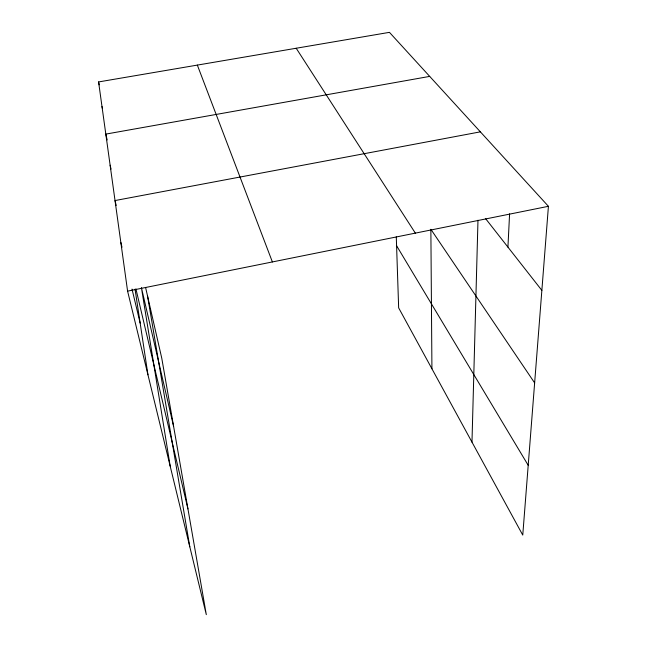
<?xml version="1.0" encoding="UTF-8"?>
<svg xmlns="http://www.w3.org/2000/svg" width="647" height="647" viewBox="0 0 647 647"><rect width="100%" height="100%" fill="white"/><g stroke="black" fill="none" stroke-linecap="round" stroke-linejoin="round"><path stroke-width="0.97" d="M471.978 442.119L477.979 220.231M507.927 247.105L509.593 213.825M145.567 287.389L161.758 358.171L206.312 614.65L127.588 291.126L98.579 81.934L389.445 32.35L548.421 206.304L522.76 535.101L398.657 307.867L396.287 236.867M127.588 291.126L548.421 206.304M480.373 131.842L115.029 200.554L116.193 205.463M429.697 76.395L105.809 134.107L107.167 139.954M485.687 218.743L541.862 290.39M534.64 382.911L430.862 229.273L431.929 368.79M296.205 48.25L415.35 233.13M396.579 245.723L528.203 465.298M197.343 65.096L272.387 261.946M120.835 242.407L122 247.267M132.004 289.063L140.156 323.079M135.919 288.902L187.945 508.93M110.127 165.203L111.033 169.093M173.59 426.316L141.41 287.583L170.177 466.139M101.991 106.545L102.436 108.502M98.579 81.934L99.242 84.854M147.589 296.245L189.797 546.804M135.045 289.185L147.953 374.823"/></g></svg>
